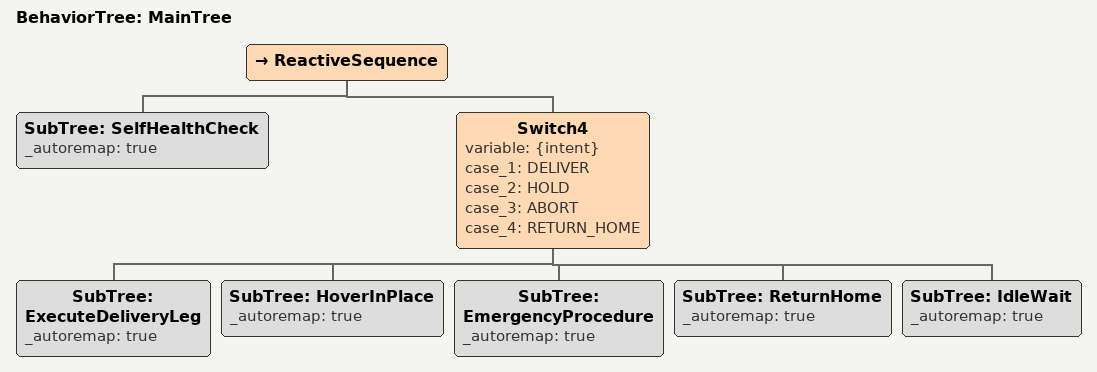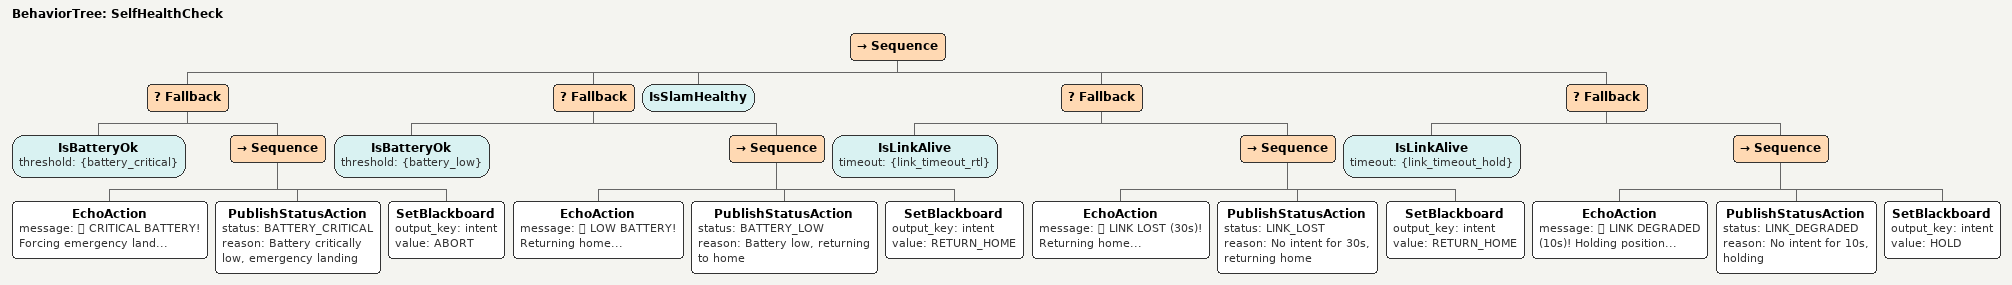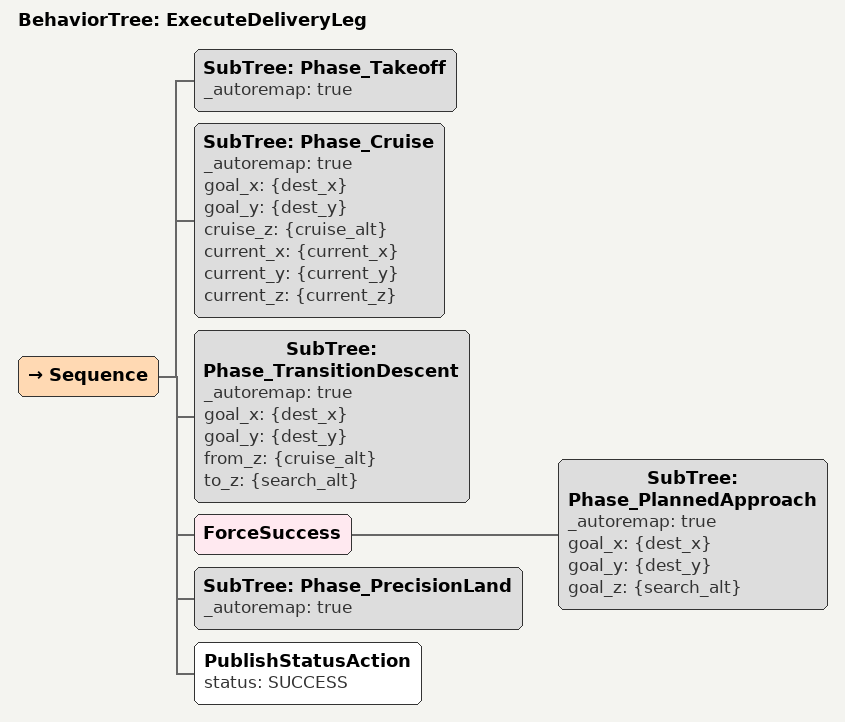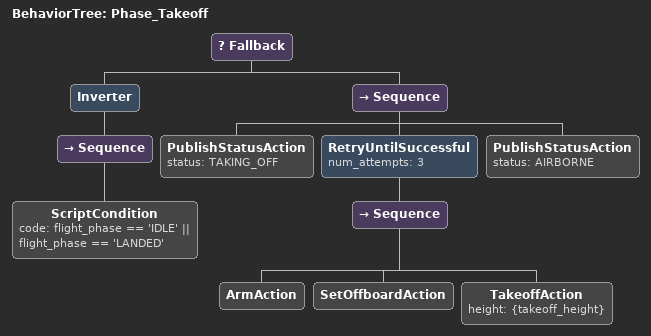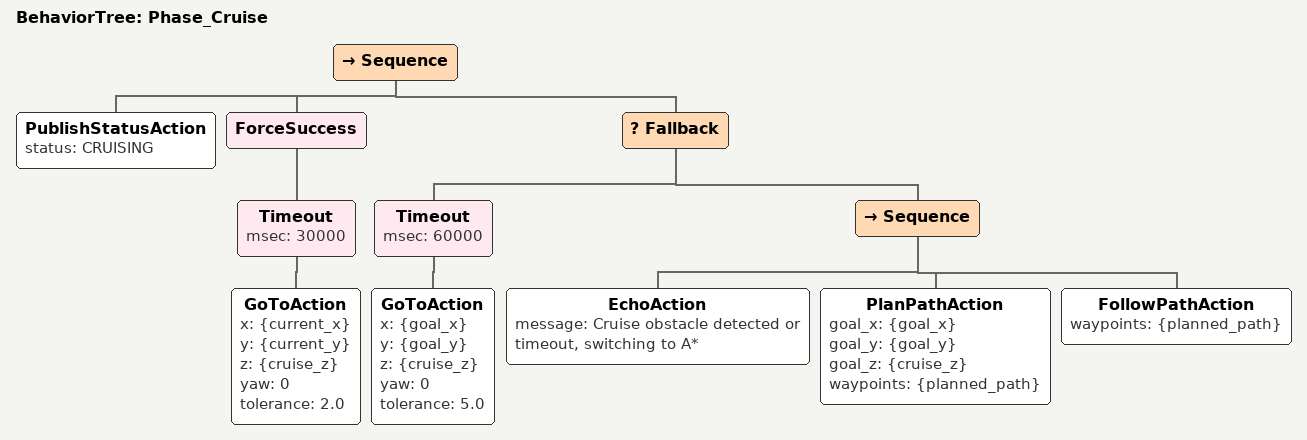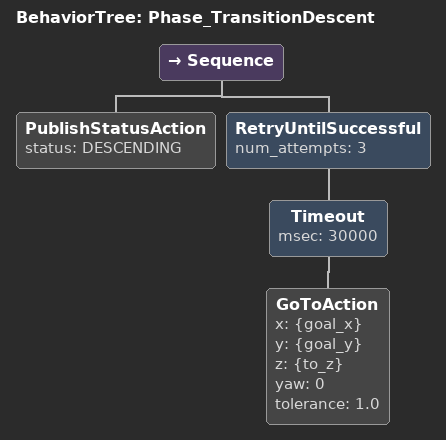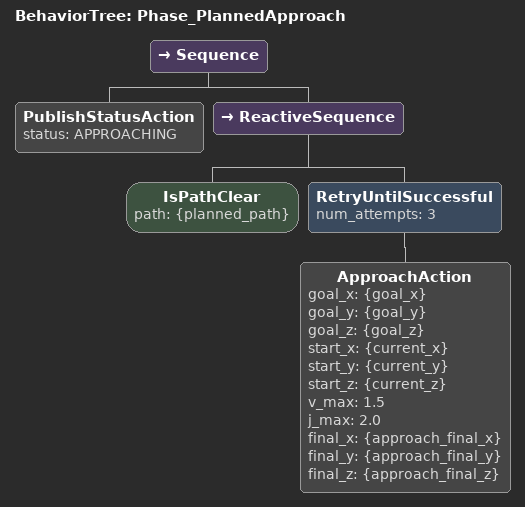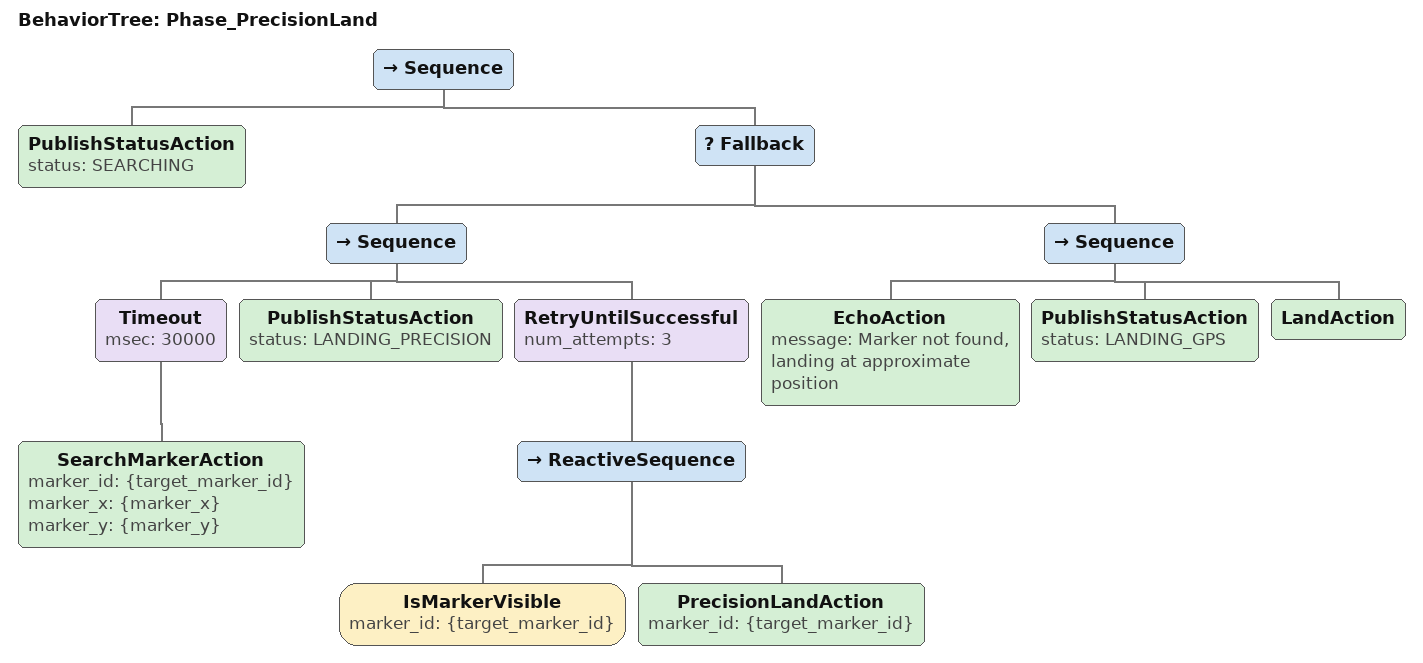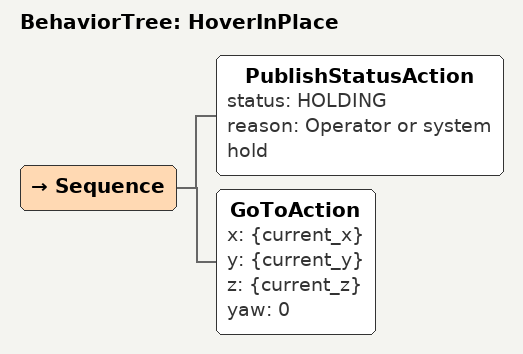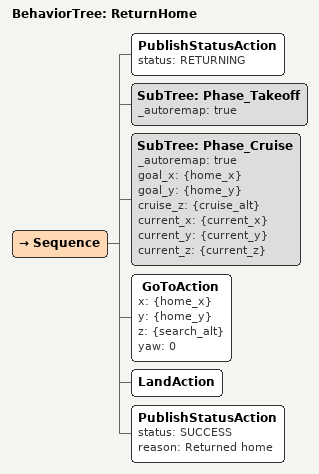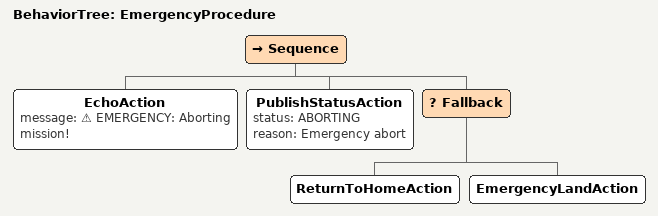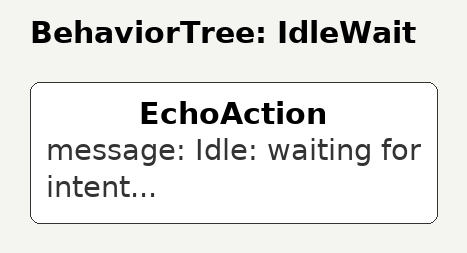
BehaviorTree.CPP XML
<root BTCPP_format="4" main_tree_to_execute="MainTree">

  <!-- MAIN TREE: Intent-Driven Reactive Architecture               -->
  <!-- The Orchestrator sends intents via /orchestrator/intent.     -->
  <!-- The BT reads {intent} from Blackboard and executes.          -->
  <!-- Safety is checked every tick via ReactiveSequence.            -->
  <BehaviorTree ID="MainTree">
    <ReactiveSequence>

      <!-- LAYER 1: Self-health (checked every tick) -->
      <SubTree ID="SelfHealthCheck" _autoremap="true" />

      <!-- LAYER 2: Intent Router (driven by Orchestrator) -->
      <Switch4 variable="{intent}"
               case_1="DELIVER"      case_2="HOLD"
               case_3="ABORT"        case_4="RETURN_HOME">

        <!-- DELIVER: Execute the current mission leg -->
        <SubTree ID="ExecuteDeliveryLeg" _autoremap="true" />

        <!-- HOLD: Hover in place -->
        <SubTree ID="HoverInPlace" _autoremap="true" />

        <!-- ABORT: Emergency land -->
        <SubTree ID="EmergencyProcedure" _autoremap="true" />

        <!-- RETURN_HOME: Navigate home and land -->
        <SubTree ID="ReturnHome" _autoremap="true" />

        <!-- Default: Idle (no intent) -->
        <SubTree ID="IdleWait" _autoremap="true" />

      </Switch4>

    </ReactiveSequence>
  </BehaviorTree>

  <!-- SELF-HEALTH CHECK (every tick)                                -->
  <!-- Multi-level battery failsafe + SLAM health                   -->
  <!-- Priority (checked top-to-bottom):                             -->
  <!--   1. CRITICAL battery (<10%) → Emergency Land (ABORT)         -->
  <!--   2. LOW battery (<20%) → Return Home                         -->
  <!--   3. SLAM health → Abort if unhealthy                         -->
  <BehaviorTree ID="SelfHealthCheck">
    <Sequence>

      <!-- Check 1: CRITICAL battery → force ABORT intent -->
      <Fallback>
        <IsBatteryOk threshold="{battery_critical}" />
        <Sequence>
          <EchoAction message="🔴 CRITICAL BATTERY! Forcing emergency land..." />
          <PublishStatusAction status="BATTERY_CRITICAL" reason="Battery critically low, emergency landing" />
          <SetBlackboard output_key="intent" value="ABORT" />
        </Sequence>
      </Fallback>

      <!-- Check 2: LOW battery → force RETURN_HOME intent -->
      <Fallback>
        <IsBatteryOk threshold="{battery_low}" />
        <Sequence>
          <EchoAction message="🟡 LOW BATTERY! Returning home..." />
          <PublishStatusAction status="BATTERY_LOW" reason="Battery low, returning to home" />
          <SetBlackboard output_key="intent" value="RETURN_HOME" />
        </Sequence>
      </Fallback>

      <!-- Check 3: SLAM health -->
      <IsSlamHealthy />

      <!-- Check 4: LinkLoss — orchestrator communication timeout -->
      <!-- 30s without intent → RETURN_HOME -->
      <Fallback>
        <IsLinkAlive timeout="{link_timeout_rtl}" />
        <Sequence>
          <EchoAction message="🔴 LINK LOST (30s)! Returning home..." />
          <PublishStatusAction status="LINK_LOST" reason="No intent for 30s, returning home" />
          <SetBlackboard output_key="intent" value="RETURN_HOME" />
        </Sequence>
      </Fallback>

      <!-- 10s without intent → HOLD (hover in place as early warning) -->
      <Fallback>
        <IsLinkAlive timeout="{link_timeout_hold}" />
        <Sequence>
          <EchoAction message="🟡 LINK DEGRADED (10s)! Holding position..." />
          <PublishStatusAction status="LINK_DEGRADED" reason="No intent for 10s, holding" />
          <SetBlackboard output_key="intent" value="HOLD" />
        </Sequence>
      </Fallback>

    </Sequence>
  </BehaviorTree>

  <!-- EXECUTE DELIVERY LEG                                         -->
  <!-- 5-Phase Flight: Takeoff → Cruise → Transition → Approach →  -->
  <!--                 Precision Land                                -->
  <BehaviorTree ID="ExecuteDeliveryLeg">
    <Sequence>

      <!-- Phase 1: Takeoff (if not airborne) -->
      <SubTree ID="Phase_Takeoff" _autoremap="true" />

      <!-- Phase 2: High-Altitude Cruise (GoTo direct, no A*) -->
      <SubTree ID="Phase_Cruise" _autoremap="true"
               goal_x="{dest_x}" goal_y="{dest_y}" cruise_z="{cruise_alt}"
               current_x="{current_x}" current_y="{current_y}" current_z="{current_z}" />

      <!-- Phase 3: Transition Descent (cruise_alt → search_alt) -->
      <!-- Skip PlannedApproach (SLAM A*) due to coordinate mismatch -->
      <SubTree ID="Phase_TransitionDescent" _autoremap="true"
               goal_x="{dest_x}" goal_y="{dest_y}"
               from_z="{cruise_alt}" to_z="{search_alt}" />

      <!-- Phase 4: A* Planned Approach (optional, graceful fallthrough on failure) -->
      <ForceSuccess>
        <SubTree ID="Phase_PlannedApproach" _autoremap="true"
                 goal_x="{dest_x}" goal_y="{dest_y}" goal_z="{search_alt}" />
      </ForceSuccess>

      <!-- Phase 5: Search + Precision Land (search_alt → ground) -->
      <SubTree ID="Phase_PrecisionLand" _autoremap="true" />

      <PublishStatusAction status="SUCCESS" />

    </Sequence>
  </BehaviorTree>

  <!-- PHASE 1: TAKEOFF                                              -->
  <!-- Sensors: PX4 internal (IMU + Barometer)                       -->
  <!-- Navigation: Vertical only                                     -->
  <BehaviorTree ID="Phase_Takeoff">
    <Fallback>
      <!-- Skip if already airborne (HOLDING, MOVING, TAKING_OFF, etc.) -->
      <!-- We check if we are NOT on ground (IDLE or LANDED) -->
      <Inverter>
         <Sequence>
             <ScriptCondition code="flight_phase == 'IDLE' || flight_phase == 'LANDED'" />
         </Sequence>
      </Inverter>

      <Sequence>
        <PublishStatusAction status="TAKING_OFF" />
        <RetryUntilSuccessful num_attempts="3">
          <Sequence>
            <ArmAction />
            <SetOffboardAction />
            <TakeoffAction height="{takeoff_height}" />
          </Sequence>
        </RetryUntilSuccessful>
        <PublishStatusAction status="AIRBORNE" />
      </Sequence>
    </Fallback>
  </BehaviorTree>

  <!-- PHASE 2: HIGH-ALTITUDE CRUISE                                 -->
  <!-- Sensors: GPS primary + SLAM (mapping only, no planning)       -->
  <!-- Navigation: GoTo direct (no A*) — obstacles rare at altitude  -->
  <!-- Speed: Maximum                                                -->
  <!-- SLAM builds OctoMap passively. If OctoMap detects obstacle    -->
  <!-- in forward path → Fallback to A* replan.                      -->
  <!-- PHASE 2: HIGH-ALTITUDE CRUISE                                 -->
  <!-- Sensors: GPS primary + SLAM (mapping only, no planning)       -->
  <!-- Navigation: GoTo direct (no A*) — obstacles rare at altitude  -->
  <!-- Speed: Maximum                                                -->
  <!-- SLAM builds OctoMap passively. If OctoMap detects obstacle    -->
  <!-- in forward path → Fallback to A* replan.                      -->
  <BehaviorTree ID="Phase_Cruise">
    <Sequence>
      <PublishStatusAction status="CRUISING" />

      <!-- First: climb to cruise altitude (Allow 2.0m vertical error) -->
      <!-- Timeout: 30 seconds. If not reached, assuming "Good Enough" and proceed -->
      <ForceSuccess>
          <Timeout msec="30000">
             <GoToAction x="{current_x}" y="{current_y}" z="{cruise_z}" yaw="0" tolerance="2.0" />
          </Timeout>
      </ForceSuccess>

      <!-- Then: direct fly to destination at cruise altitude -->
      <!-- Reactive: if path blocked, replan with A* -->
      <!-- Tolerance: 5.0m (High altitude cruise doesn't need precision) -->
      <Fallback>
        <Timeout msec="60000">
            <GoToAction x="{goal_x}" y="{goal_y}" z="{cruise_z}" yaw="0" tolerance="5.0" />
        </Timeout>

        <!-- Fallback: obstacle detected or timeout, use A* at cruise alt -->
        <Sequence>
          <EchoAction message="Cruise obstacle detected or timeout, switching to A*" />
          <PlanPathAction
            goal_x="{goal_x}" goal_y="{goal_y}" goal_z="{cruise_z}"
            waypoints="{planned_path}" />
          <FollowPathAction waypoints="{planned_path}" />
        </Sequence>
      </Fallback>

    </Sequence>
  </BehaviorTree>

  <!-- PHASE 3: TRANSITION DESCENT                                   -->
  <!-- Sensors: SLAM becomes primary (GPS may drift near buildings)  -->
  <!-- Navigation: Controlled descent via GoTo                       -->
  <!-- Speed: Reduced                                                -->
  <BehaviorTree ID="Phase_TransitionDescent">
    <Sequence>
      <PublishStatusAction status="DESCENDING" />
      <!-- Descent allows 1.0m tolerance -->
      <RetryUntilSuccessful num_attempts="3">
         <Timeout msec="30000">
            <GoToAction x="{goal_x}" y="{goal_y}" z="{to_z}" yaw="0" tolerance="1.0" />
         </Timeout>
      </RetryUntilSuccessful>
    </Sequence>
  </BehaviorTree>

  <!-- PHASE 4: A* PLANNED APPROACH (v2)                            -->
  <!-- Uses ApproachAction: PlanPath Service + FollowPath Action    -->
  <!-- combined into one atomic BT node.                            -->
  <!-- ReactiveFallback: if path becomes blocked, re-plan.          -->
  <BehaviorTree ID="Phase_PlannedApproach">
    <Sequence>
      <PublishStatusAction status="APPROACHING" />

      <!-- ApproachAction: calls A* internally, then drives FollowPath -->
      <!-- On external obstacle detection (IsPathClear fails),         -->
      <!-- the ReactiveSequence will halt ApproachAction → re-plan.    -->
      <ReactiveSequence>
        <IsPathClear path="{planned_path}" />
        <RetryUntilSuccessful num_attempts="3">
          <ApproachAction
            goal_x="{goal_x}" goal_y="{goal_y}" goal_z="{goal_z}"
            start_x="{current_x}" start_y="{current_y}" start_z="{current_z}"
            v_max="1.5" j_max="2.0"
            final_x="{approach_final_x}"
            final_y="{approach_final_y}"
            final_z="{approach_final_z}" />
        </RetryUntilSuccessful>
      </ReactiveSequence>

    </Sequence>
  </BehaviorTree>

  <!-- PHASE 5: SEARCH + PRECISION LAND                              -->
  <!-- Sensors: Camera primary (YOLO → ArUco handoff)                -->
  <!-- Step 1: YOLO coarse search from search_alt (~10m)             -->
  <!-- Step 2: ArUco fine servoing from ~5m to ground                 -->
  <!-- Fallback: GPS-based blind land if all search fails            -->
  <BehaviorTree ID="Phase_PrecisionLand">
    <Sequence>
      <PublishStatusAction status="SEARCHING" />

      <Fallback>
        <!-- Primary: Visual precision landing -->
        <Sequence>
          <!-- Search for marker (YOLO coarse → ArUco fine) -->
          <Timeout msec="30000">
            <SearchMarkerAction marker_id="{target_marker_id}"
                                marker_x="{marker_x}" marker_y="{marker_y}" />
          </Timeout>

          <!-- Precision land using ArUco visual servoing -->
          <PublishStatusAction status="LANDING_PRECISION" />
          <RetryUntilSuccessful num_attempts="3">
            <ReactiveSequence>
              <IsMarkerVisible marker_id="{target_marker_id}" />
              <PrecisionLandAction marker_id="{target_marker_id}" />
            </ReactiveSequence>
          </RetryUntilSuccessful>
        </Sequence>

        <!-- Fallback: Land at GPS position -->
        <Sequence>
          <EchoAction message="Marker not found, landing at approximate position" />
          <PublishStatusAction status="LANDING_GPS" />
          <LandAction />
        </Sequence>

      </Fallback>
    </Sequence>
  </BehaviorTree>

  <!-- HOVER IN PLACE (intent: HOLD)                                 -->
  <BehaviorTree ID="HoverInPlace">
    <Sequence>
      <PublishStatusAction status="HOLDING" reason="Operator or system hold" />
      <!-- GoTo current position = hover -->
      <GoToAction x="{current_x}" y="{current_y}" z="{current_z}" yaw="0" />
    </Sequence>
  </BehaviorTree>

  <!-- RETURN HOME                                                   -->
  <!-- Uses same 5-phase logic but target = home                     -->
  <BehaviorTree ID="ReturnHome">
    <Sequence>
      <PublishStatusAction status="RETURNING" />

      <!-- Ensure airborne before cruising -->
      <SubTree ID="Phase_Takeoff" _autoremap="true" />

      <!-- Climb to cruise altitude -->
      <SubTree ID="Phase_Cruise" _autoremap="true"
               goal_x="{home_x}" goal_y="{home_y}" cruise_z="{cruise_alt}"
               current_x="{current_x}" current_y="{current_y}" current_z="{current_z}" />

      <!-- Simple land at home (known location, no search needed) -->
      <GoToAction x="{home_x}" y="{home_y}" z="{search_alt}" yaw="0" />
      <LandAction />
      <PublishStatusAction status="SUCCESS" reason="Returned home" />
    </Sequence>
  </BehaviorTree>

  <!-- EMERGENCY PROCEDURE (intent: ABORT)                           -->
  <BehaviorTree ID="EmergencyProcedure">
    <Sequence>
      <EchoAction message="⚠️ EMERGENCY: Aborting mission!" />
      <PublishStatusAction status="ABORTING" reason="Emergency abort" />
      <Fallback>
        <ReturnToHomeAction />
        <EmergencyLandAction />
      </Fallback>
    </Sequence>
  </BehaviorTree>

  <!-- IDLE WAIT (no active intent)                                  -->
  <BehaviorTree ID="IdleWait">
    <EchoAction message="Idle: waiting for intent..." />
  </BehaviorTree>

</root>
